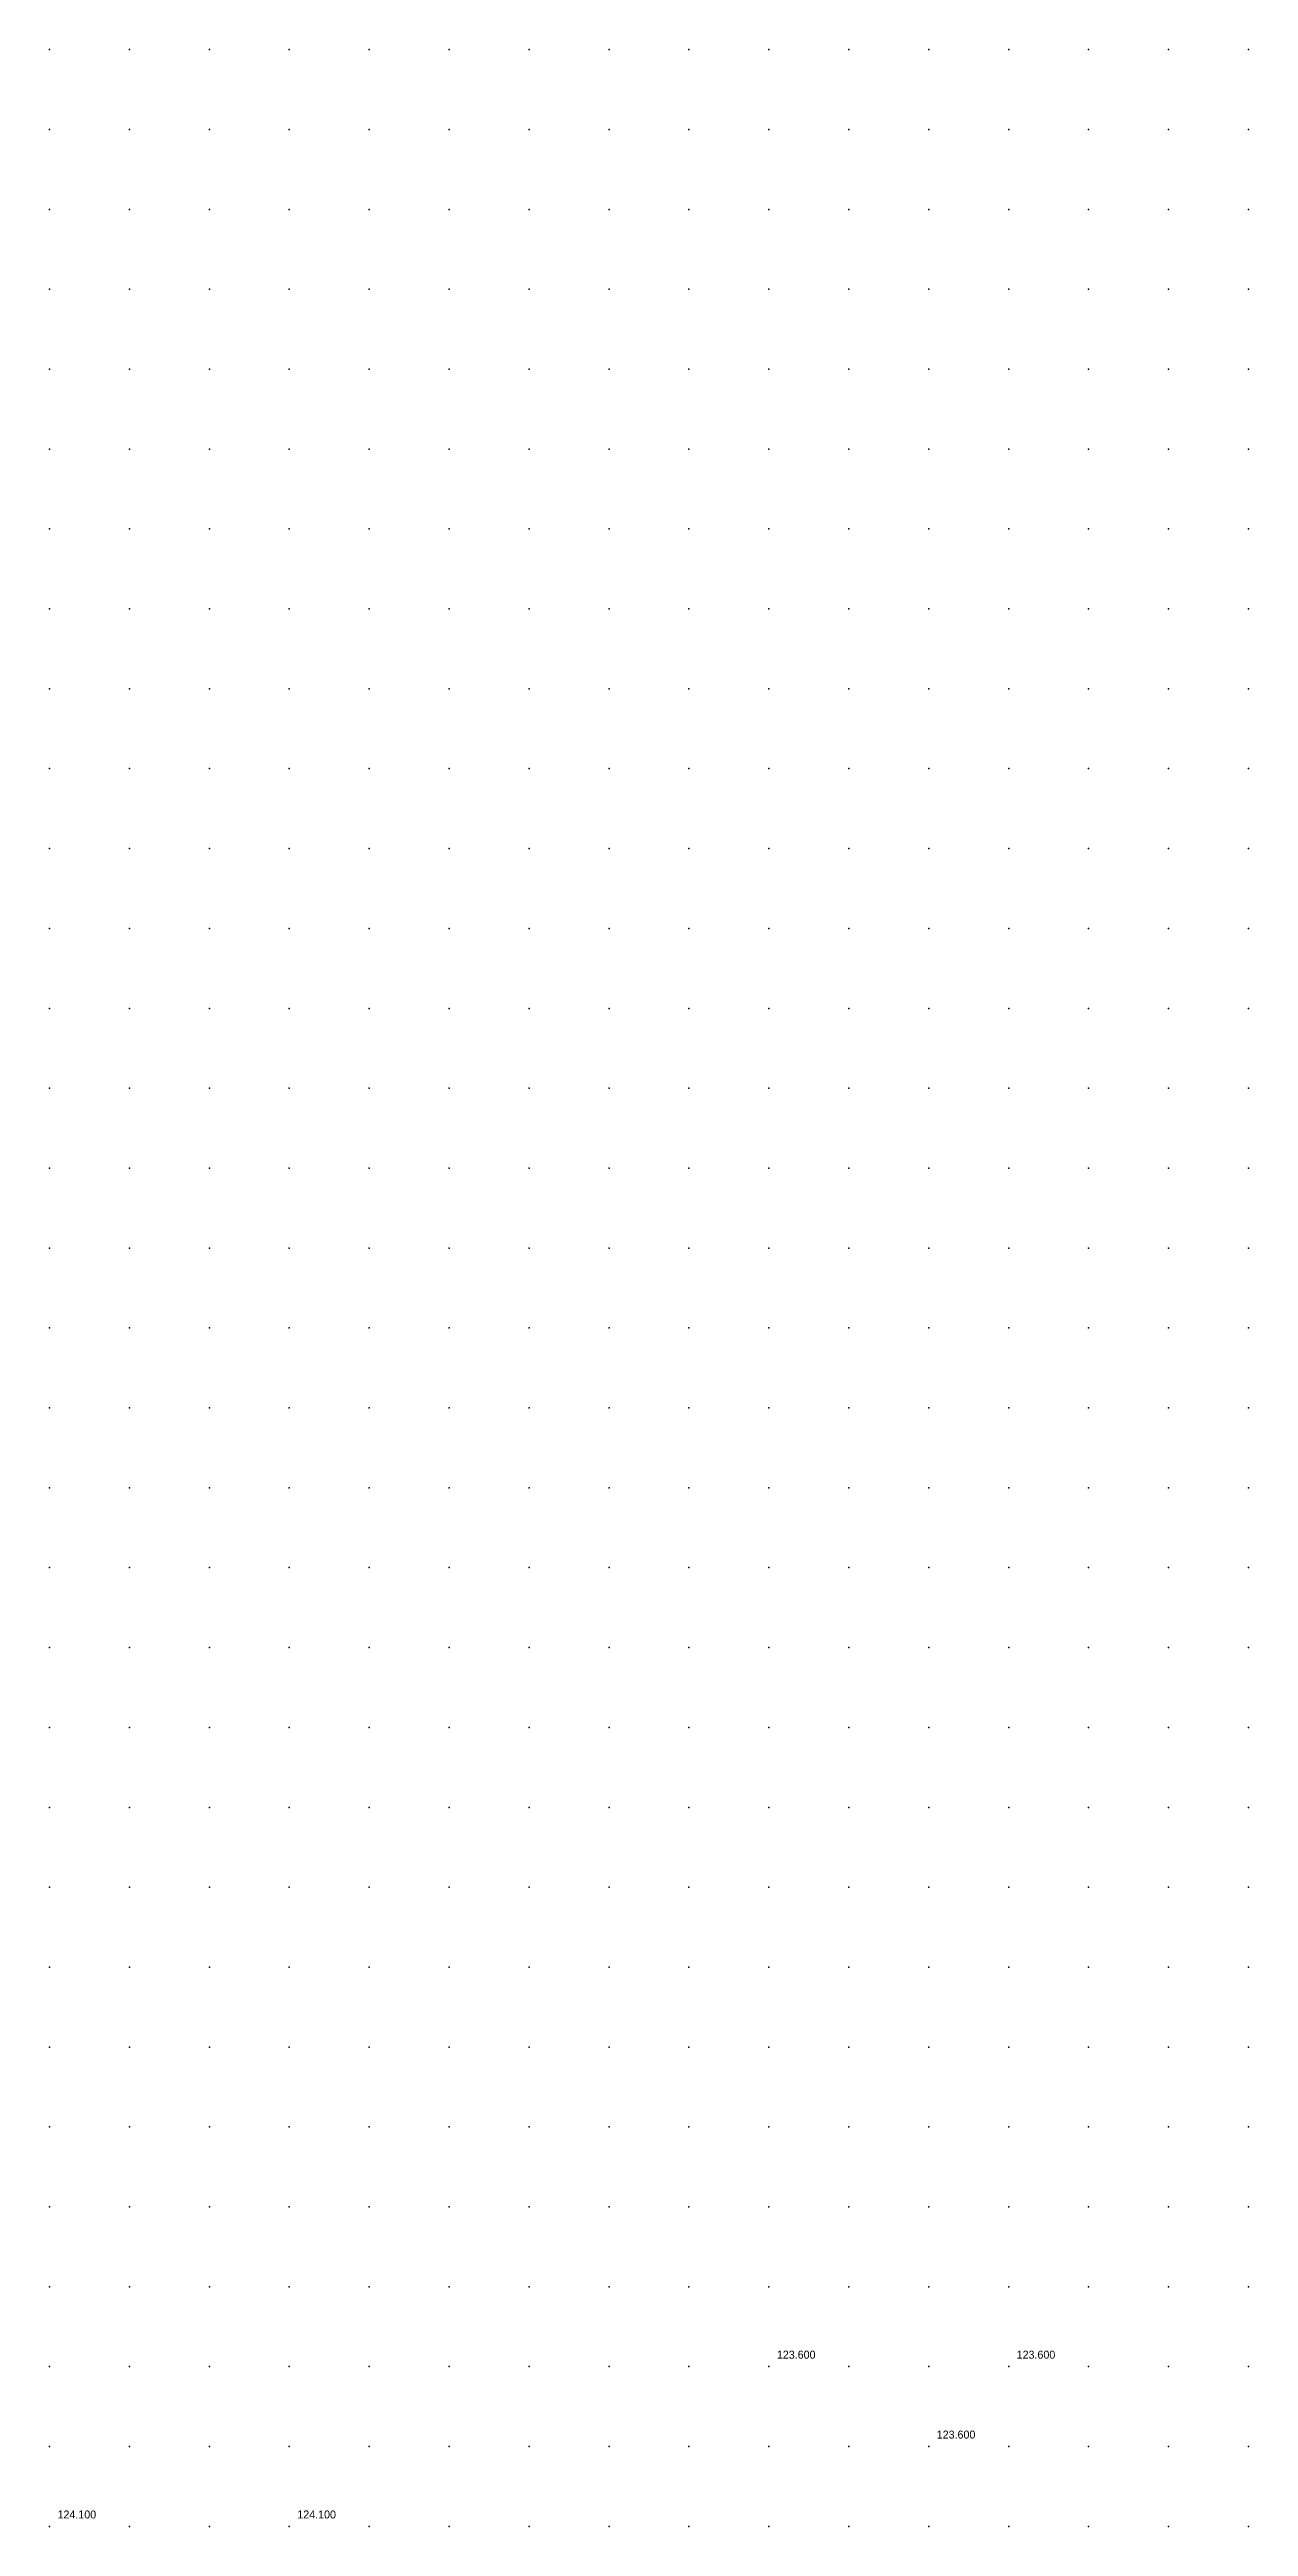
# Model space of a CAD drawing. Header units: metres. Extents: x 287878 to 288137, y 62805 to 63074.
# Drawn here: x 287878 to 287893, y 63043 to 63074 of the extents above; entities that cross this region are included whole.
import ezdxf

# ---------------------------------------------------------------- set-up
doc = ezdxf.new("R2010")
doc.units = ezdxf.units.M
doc.layers.add('SURVEY_INTERP', color=8, linetype='Continuous')
doc.layers.add('SURVEY_REAL', color=3, linetype='Continuous')

msp = doc.modelspace()

# ---------------------------------------------------------------- linework, layer by layer
at = {"layer": 'SURVEY_INTERP'}
for p in [(287878, 63074, 121.614), (287879, 63074, 121.619), (287880, 63074, 121.624), (287881, 63074, 121.629), (287882, 63074, 121.632), (287883, 63074, 121.634), (287884, 63074, 121.635), (287885, 63074, 121.635), (287886, 63074, 121.635), (287887, 63074, 121.633), (287888, 63074, 121.63), (287889, 63074, 121.626), (287890, 63074, 121.621), (287891, 63074, 121.615), (287892, 63074, 121.608), (287893, 63074, 121.6), (287878, 63073, 121.652), (287879, 63073, 121.658), (287880, 63073, 121.664), (287881, 63073, 121.668), (287882, 63073, 121.672), (287883, 63073, 121.675), (287884, 63073, 121.676), (287885, 63073, 121.677), (287886, 63073, 121.676), (287887, 63073, 121.675), (287888, 63073, 121.672), (287889, 63073, 121.668), (287890, 63073, 121.663), (287891, 63073, 121.657), (287892, 63073, 121.65), (287893, 63073, 121.642), (287878, 63072, 121.691), (287879, 63072, 121.698), (287880, 63072, 121.704), (287881, 63072, 121.709), (287882, 63072, 121.713), (287883, 63072, 121.716), (287884, 63072, 121.718), (287885, 63072, 121.719), (287886, 63072, 121.719), (287887, 63072, 121.718), (287888, 63072, 121.715), (287889, 63072, 121.711), (287890, 63072, 121.707), (287891, 63072, 121.701), (287892, 63072, 121.693), (287893, 63072, 121.685), (287878, 63071, 121.732), (287879, 63071, 121.739), (287880, 63071, 121.746), (287881, 63071, 121.751), (287882, 63071, 121.756), (287883, 63071, 121.759), (287884, 63071, 121.761), (287885, 63071, 121.763), (287886, 63071, 121.763), (287887, 63071, 121.762), (287888, 63071, 121.759), (287889, 63071, 121.756), (287890, 63071, 121.751), (287891, 63071, 121.745), (287892, 63071, 121.738), (287893, 63071, 121.729), (287878, 63070, 121.773), (287879, 63070, 121.781), (287880, 63070, 121.788), (287881, 63070, 121.794), (287882, 63070, 121.799), (287883, 63070, 121.803), (287884, 63070, 121.806), (287885, 63070, 121.807), (287886, 63070, 121.808), (287887, 63070, 121.807), (287888, 63070, 121.805), (287889, 63070, 121.801), (287890, 63070, 121.797), (287891, 63070, 121.791), (287892, 63070, 121.783), (287893, 63070, 121.775), (287878, 63069, 121.815), (287879, 63069, 121.823), (287880, 63069, 121.831), (287881, 63069, 121.838), (287882, 63069, 121.843), (287883, 63069, 121.848), (287884, 63069, 121.851), (287885, 63069, 121.853), (287886, 63069, 121.854), (287887, 63069, 121.853), (287888, 63069, 121.851), (287889, 63069, 121.848), (287890, 63069, 121.843), (287891, 63069, 121.838), (287892, 63069, 121.83), (287893, 63069, 121.821), (287878, 63068, 121.858), (287879, 63068, 121.867), (287880, 63068, 121.876), (287881, 63068, 121.883), (287882, 63068, 121.889), (287883, 63068, 121.894), (287884, 63068, 121.898), (287885, 63068, 121.9), (287886, 63068, 121.901), (287887, 63068, 121.901), (287888, 63068, 121.899), (287889, 63068, 121.896), (287890, 63068, 121.892), (287891, 63068, 121.886), (287892, 63068, 121.878), (287893, 63068, 121.87), (287878, 63067, 121.902), (287879, 63067, 121.912), (287880, 63067, 121.921), (287881, 63067, 121.929), (287882, 63067, 121.936), (287883, 63067, 121.941), (287884, 63067, 121.945), (287885, 63067, 121.948), (287886, 63067, 121.95), (287887, 63067, 121.95), (287888, 63067, 121.948), (287889, 63067, 121.946), (287890, 63067, 121.941), (287891, 63067, 121.935), (287892, 63067, 121.928), (287893, 63067, 121.919), (287878, 63066, 121.947), (287879, 63066, 121.958), (287880, 63066, 121.968), (287881, 63066, 121.976), (287882, 63066, 121.984), (287883, 63066, 121.99), (287884, 63066, 121.995), (287885, 63066, 121.998), (287886, 63066, 122), (287887, 63066, 122), (287888, 63066, 121.999), (287889, 63066, 121.996), (287890, 63066, 121.992), (287891, 63066, 121.986), (287892, 63066, 121.979), (287893, 63066, 121.97), (287878, 63065, 121.993), (287879, 63065, 122.005), (287880, 63065, 122.016), (287881, 63065, 122.025), (287882, 63065, 122.033), (287883, 63065, 122.04), (287884, 63065, 122.045), (287885, 63065, 122.049), (287886, 63065, 122.051), (287887, 63065, 122.052), (287888, 63065, 122.051), (287889, 63065, 122.049), (287890, 63065, 122.045), (287891, 63065, 122.039), (287892, 63065, 122.031), (287893, 63065, 122.022), (287878, 63064, 122.041), (287879, 63064, 122.053), (287880, 63064, 122.065), (287881, 63064, 122.075), (287882, 63064, 122.084), (287883, 63064, 122.091), (287884, 63064, 122.097), (287885, 63064, 122.101), (287886, 63064, 122.104), (287887, 63064, 122.105), (287888, 63064, 122.105), (287889, 63064, 122.103), (287890, 63064, 122.099), (287891, 63064, 122.093), (287892, 63064, 122.085), (287893, 63064, 122.076), (287878, 63063, 122.089), (287879, 63063, 122.103), (287880, 63063, 122.115), (287881, 63063, 122.126), (287882, 63063, 122.136), (287883, 63063, 122.144), (287884, 63063, 122.15), (287885, 63063, 122.155), (287886, 63063, 122.158), (287887, 63063, 122.16), (287888, 63063, 122.16), (287889, 63063, 122.158), (287890, 63063, 122.154), (287891, 63063, 122.149), (287892, 63063, 122.141), (287893, 63063, 122.132), (287878, 63062, 122.139), (287879, 63062, 122.154), (287880, 63062, 122.167), (287881, 63062, 122.179), (287882, 63062, 122.189), (287883, 63062, 122.198), (287884, 63062, 122.205), (287885, 63062, 122.211), (287886, 63062, 122.214), (287887, 63062, 122.216), (287888, 63062, 122.217), (287889, 63062, 122.215), (287890, 63062, 122.212), (287891, 63062, 122.206), (287892, 63062, 122.199), (287893, 63062, 122.189), (287878, 63061, 122.19), (287879, 63061, 122.206), (287880, 63061, 122.22), (287881, 63061, 122.233), (287882, 63061, 122.244), (287883, 63061, 122.254), (287884, 63061, 122.261), (287885, 63061, 122.268), (287886, 63061, 122.272), (287887, 63061, 122.274), (287888, 63061, 122.275), (287889, 63061, 122.274), (287890, 63061, 122.271), (287891, 63061, 122.265), (287892, 63061, 122.258), (287893, 63061, 122.248), (287878, 63060, 122.243), (287879, 63060, 122.26), (287880, 63060, 122.275), (287881, 63060, 122.289), (287882, 63060, 122.301), (287883, 63060, 122.311), (287884, 63060, 122.319), (287885, 63060, 122.326), (287886, 63060, 122.331), (287887, 63060, 122.334), (287888, 63060, 122.335), (287889, 63060, 122.334), (287890, 63060, 122.331), (287891, 63060, 122.326), (287892, 63060, 122.319), (287893, 63060, 122.309), (287878, 63059, 122.298), (287879, 63059, 122.315), (287880, 63059, 122.332), (287881, 63059, 122.346), (287882, 63059, 122.359), (287883, 63059, 122.37), (287884, 63059, 122.379), (287885, 63059, 122.387), (287886, 63059, 122.392), (287887, 63059, 122.396), (287888, 63059, 122.397), (287889, 63059, 122.397), (287890, 63059, 122.394), (287891, 63059, 122.389), (287892, 63059, 122.382), (287893, 63059, 122.372), (287878, 63058, 122.354), (287879, 63058, 122.373), (287880, 63058, 122.39), (287881, 63058, 122.405), (287882, 63058, 122.419), (287883, 63058, 122.431), (287884, 63058, 122.441), (287885, 63058, 122.449), (287886, 63058, 122.455), (287887, 63058, 122.459), (287888, 63058, 122.461), (287889, 63058, 122.461), (287890, 63058, 122.458), (287891, 63058, 122.454), (287892, 63058, 122.447), (287893, 63058, 122.437), (287878, 63057, 122.412), (287879, 63057, 122.432), (287880, 63057, 122.45), (287881, 63057, 122.467), (287882, 63057, 122.481), (287883, 63057, 122.494), (287884, 63057, 122.504), (287885, 63057, 122.513), (287886, 63057, 122.519), (287887, 63057, 122.524), (287888, 63057, 122.526), (287889, 63057, 122.526), (287890, 63057, 122.525), (287891, 63057, 122.52), (287892, 63057, 122.514), (287893, 63057, 122.505), (287878, 63056, 122.472), (287879, 63056, 122.494), (287880, 63056, 122.513), (287881, 63056, 122.53), (287882, 63056, 122.545), (287883, 63056, 122.558), (287884, 63056, 122.569), (287885, 63056, 122.579), (287886, 63056, 122.586), (287887, 63056, 122.591), (287888, 63056, 122.593), (287889, 63056, 122.594), (287890, 63056, 122.593), (287891, 63056, 122.589), (287892, 63056, 122.583), (287893, 63056, 122.574), (287878, 63055, 122.535), (287879, 63055, 122.558), (287880, 63055, 122.578), (287881, 63055, 122.596), (287882, 63055, 122.612), (287883, 63055, 122.625), (287884, 63055, 122.637), (287885, 63055, 122.647), (287886, 63055, 122.654), (287887, 63055, 122.659), (287888, 63055, 122.663), (287889, 63055, 122.664), (287890, 63055, 122.662), (287891, 63055, 122.659), (287892, 63055, 122.654), (287893, 63055, 122.646), (287878, 63054, 122.601), (287879, 63054, 122.625), (287880, 63054, 122.646), (287881, 63054, 122.664), (287882, 63054, 122.681), (287883, 63054, 122.695), (287884, 63054, 122.707), (287885, 63054, 122.717), (287886, 63054, 122.725), (287887, 63054, 122.73), (287888, 63054, 122.734), (287889, 63054, 122.735), (287890, 63054, 122.734), (287891, 63054, 122.731), (287892, 63054, 122.726), (287893, 63054, 122.72), (287878, 63053, 122.672), (287879, 63053, 122.696), (287880, 63053, 122.718), (287881, 63053, 122.736), (287882, 63053, 122.752), (287883, 63053, 122.767), (287884, 63053, 122.779), (287885, 63053, 122.789), (287886, 63053, 122.798), (287887, 63053, 122.804), (287888, 63053, 122.807), (287889, 63053, 122.808), (287890, 63053, 122.806), (287891, 63053, 122.804), (287892, 63053, 122.8), (287893, 63053, 122.796), (287878, 63052, 122.747), (287879, 63052, 122.772), (287880, 63052, 122.794), (287881, 63052, 122.812), (287882, 63052, 122.827), (287883, 63052, 122.841), (287884, 63052, 122.854), (287885, 63052, 122.865), (287886, 63052, 122.874), (287887, 63052, 122.88), (287888, 63052, 122.883), (287889, 63052, 122.883), (287890, 63052, 122.88), (287891, 63052, 122.877), (287892, 63052, 122.875), (287893, 63052, 122.873), (287878, 63051, 122.828), (287879, 63051, 122.854), (287880, 63051, 122.875), (287881, 63051, 122.892), (287882, 63051, 122.906), (287883, 63051, 122.919), (287884, 63051, 122.931), (287885, 63051, 122.943), (287886, 63051, 122.953), (287887, 63051, 122.96), (287888, 63051, 122.962), (287889, 63051, 122.96), (287890, 63051, 122.955), (287891, 63051, 122.95), (287892, 63051, 122.948), (287893, 63051, 122.95), (287878, 63050, 122.919), (287879, 63050, 122.945), (287880, 63050, 122.964), (287881, 63050, 122.978), (287882, 63050, 122.989), (287883, 63050, 123), (287884, 63050, 123.012), (287885, 63050, 123.025), (287886, 63050, 123.037), (287887, 63050, 123.044), (287888, 63050, 123.046), (287889, 63050, 123.042), (287890, 63050, 123.033), (287891, 63050, 123.023), (287892, 63050, 123.018), (287893, 63050, 123.024), (287878, 63049, 123.022), (287879, 63049, 123.048), (287880, 63049, 123.064), (287881, 63049, 123.072), (287882, 63049, 123.077), (287883, 63049, 123.083), (287884, 63049, 123.094), (287885, 63049, 123.109), (287886, 63049, 123.126), (287887, 63049, 123.136), (287888, 63049, 123.138), (287889, 63049, 123.131), (287890, 63049, 123.116), (287891, 63049, 123.096), (287892, 63049, 123.082), (287893, 63049, 123.088), (287878, 63048, 123.142), (287879, 63048, 123.167), (287880, 63048, 123.178), (287881, 63048, 123.178), (287882, 63048, 123.173), (287883, 63048, 123.17), (287884, 63048, 123.177), (287885, 63048, 123.197), (287886, 63048, 123.222), (287887, 63048, 123.238), (287888, 63048, 123.239), (287889, 63048, 123.23), (287890, 63048, 123.209), (287891, 63048, 123.174), (287892, 63048, 123.14), (287893, 63048, 123.132), (287878, 63047, 123.287), (287879, 63047, 123.31), (287880, 63047, 123.314), (287881, 63047, 123.302), (287882, 63047, 123.28), (287883, 63047, 123.259), (287884, 63047, 123.258), (287885, 63047, 123.284), (287886, 63047, 123.327), (287887, 63047, 123.355), (287888, 63047, 123.349), (287889, 63047, 123.34), (287890, 63047, 123.323), (287891, 63047, 123.268), (287892, 63047, 123.199), (287893, 63047, 123.163), (287878, 63046, 123.464), (287879, 63046, 123.481), (287880, 63046, 123.477), (287881, 63046, 123.456), (287882, 63046, 123.408), (287883, 63046, 123.353), (287884, 63046, 123.33), (287885, 63046, 123.36), (287886, 63046, 123.439), (287887, 63046, 123.495), (287888, 63046, 123.455), (287889, 63046, 123.451), (287890, 63046, 123.474), (287891, 63046, 123.384), (287892, 63046, 123.259), (287893, 63046, 123.19), (287878, 63045, 123.684), (287879, 63045, 123.675), (287880, 63045, 123.666), (287881, 63045, 123.658), (287882, 63045, 123.574), (287883, 63045, 123.456), (287884, 63045, 123.388), (287885, 63045, 123.403), (287886, 63045, 123.503), (287888, 63045, 123.517), (287889, 63045, 123.527), (287891, 63045, 123.461), (287892, 63045, 123.298), (287893, 63045, 123.21), (287878, 63044, 123.943), (287879, 63044, 123.862), (287880, 63044, 123.853), (287881, 63044, 123.922), (287882, 63044, 123.782), (287883, 63044, 123.559), (287884, 63044, 123.428), (287885, 63044, 123.405), (287886, 63044, 123.458), (287887, 63044, 123.507), (287888, 63044, 123.515), (287890, 63044, 123.516), (287891, 63044, 123.414), (287892, 63044, 123.297), (287893, 63044, 123.222), (287879, 63043, 123.955), (287880, 63043, 123.949), (287882, 63043, 123.907), (287883, 63043, 123.613), (287884, 63043, 123.443), (287885, 63043, 123.387), (287886, 63043, 123.394), (287887, 63043, 123.418), (287888, 63043, 123.453), (287889, 63043, 123.487), (287890, 63043, 123.43), (287891, 63043, 123.349), (287892, 63043, 123.281), (287893, 63043, 123.234)]:
    msp.add_point(p, dxfattribs=at)
at = {"layer": 'SURVEY_REAL'}
for p in [(287887, 63045, 123.6), (287890, 63045, 123.6), (287889, 63044, 123.6), (287878, 63043, 124.1), (287881, 63043, 124.1)]:
    msp.add_point(p, dxfattribs=at)

# ---------------------------------------------------------------- texts
for s, p in [('123.600', (287887.1, 63045.1, 123.6)), ('123.600', (287890.1, 63045.1, 123.6)), ('123.600', (287889.1, 63044.1, 123.6)), ('124.100', (287878.1, 63043.1, 124.1)), ('124.100', (287881.1, 63043.1, 124.1))]:
    msp.add_text(s, height=0.1, dxfattribs=at).set_placement(p)

doc.saveas('drawing.dxf')
